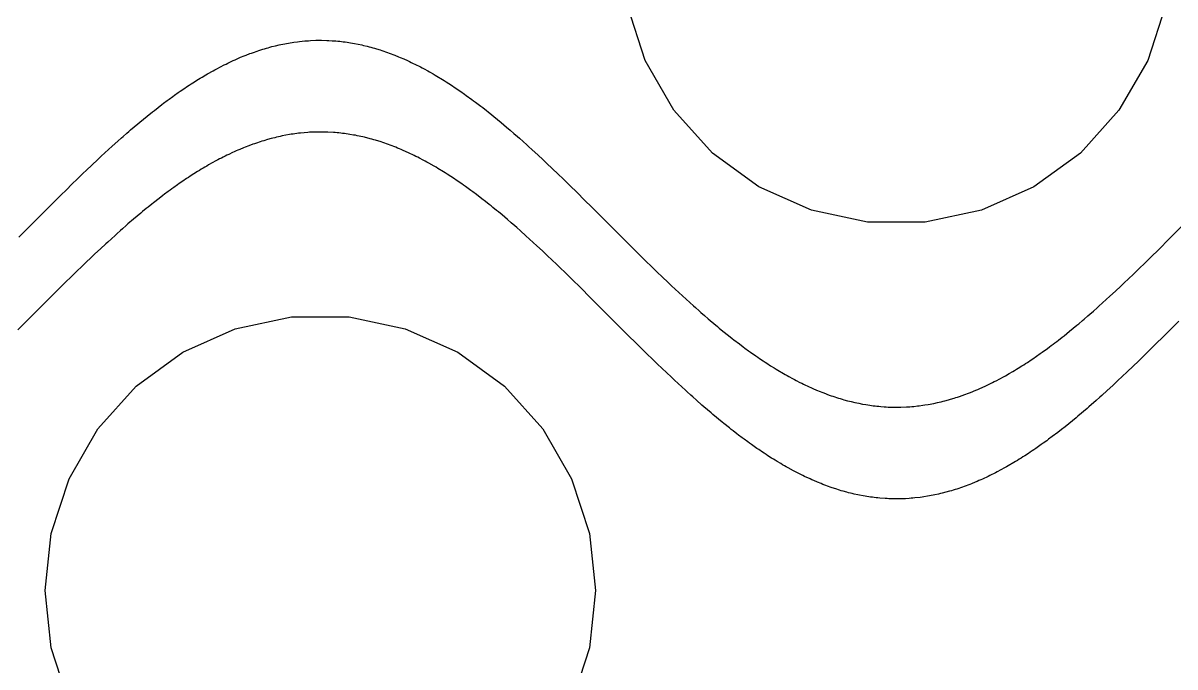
# Model space of a CAD drawing. Header units: metres. Extents: x 20 to 1108, y 20 to 485.
# Drawn here: x 571.53 to 602.94, y 430.07 to 447.62 of the extents above; entities that cross this region are included whole.
import ezdxf

# ---------------------------------------------------------------- set-up
doc = ezdxf.new("R2010")
doc.units = ezdxf.units.M

msp = doc.modelspace()

# ---------------------------------------------------------------- linework, layer by layer
for p, q in [((588.491, 446.602), (588.006, 448.093)), ((602.678, 448.093), (602.194, 446.602)), ((578.113, 446.923), (578.163, 446.938)), ((578.163, 446.938), (578.212, 446.951)), ((578.212, 446.951), (578.262, 446.966)), ((578.262, 446.966), (578.313, 446.979)), ((578.313, 446.979), (578.413, 447.004)), ((578.413, 447.004), (578.512, 447.027)), ((578.512, 447.027), (578.562, 447.038)), ((578.562, 447.038), (578.613, 447.049)), ((578.613, 447.049), (578.663, 447.059)), ((578.663, 447.059), (578.812, 447.085)), ((578.812, 447.085), (578.863, 447.093)), ((578.863, 447.093), (578.913, 447.101)), ((578.913, 447.101), (579.012, 447.114)), ((579.012, 447.114), (579.063, 447.12)), ((579.063, 447.12), (579.212, 447.135)), ((579.212, 447.135), (579.262, 447.139)), ((579.262, 447.139), (579.313, 447.142)), ((579.313, 447.142), (579.363, 447.146)), ((579.363, 447.146), (579.512, 447.152)), ((579.512, 447.152), (579.563, 447.152)), ((579.563, 447.152), (579.613, 447.152)), ((579.613, 447.152), (579.663, 447.152)), ((579.663, 447.152), (579.812, 447.15)), ((579.812, 447.15), (579.863, 447.148)), ((579.863, 447.148), (579.962, 447.142)), ((579.962, 447.142), (580.062, 447.134)), ((580.062, 447.134), (580.113, 447.13)), ((580.113, 447.13), (580.163, 447.125)), ((580.163, 447.125), (580.262, 447.113)), ((580.262, 447.113), (580.313, 447.107)), ((580.313, 447.107), (580.363, 447.1)), ((580.363, 447.1), (580.462, 447.084)), ((580.462, 447.084), (580.512, 447.075)), ((580.512, 447.075), (580.563, 447.067)), ((580.563, 447.067), (580.663, 447.047)), ((580.663, 447.047), (580.762, 447.026)), ((580.762, 447.026), (580.813, 447.014)), ((580.813, 447.014), (580.913, 446.99)), ((580.913, 446.99), (580.962, 446.977)), ((580.962, 446.977), (581.012, 446.964)), ((581.012, 446.964), (581.062, 446.95)), ((581.062, 446.95), (581.113, 446.936)), ((581.113, 446.936), (581.163, 446.921)), ((577.262, 446.601), (577.312, 446.623)), ((577.312, 446.623), (577.363, 446.646)), ((577.363, 446.646), (577.462, 446.689)), ((577.462, 446.689), (577.562, 446.73)), ((577.562, 446.73), (577.613, 446.749)), ((577.613, 446.749), (577.712, 446.788)), ((577.712, 446.788), (577.762, 446.806)), ((577.762, 446.806), (577.813, 446.824)), ((577.813, 446.824), (577.913, 446.86)), ((577.913, 446.86), (577.962, 446.876)), ((577.962, 446.876), (578.012, 446.892)), ((578.012, 446.892), (578.063, 446.907)), ((578.063, 446.907), (578.113, 446.923)), ((581.163, 446.921), (581.262, 446.89)), ((581.262, 446.89), (581.312, 446.873)), ((581.312, 446.873), (581.363, 446.857)), ((581.363, 446.857), (581.413, 446.84)), ((581.413, 446.84), (581.462, 446.822)), ((581.462, 446.822), (581.512, 446.804)), ((581.512, 446.804), (581.563, 446.785)), ((581.563, 446.785), (581.613, 446.766)), ((581.613, 446.766), (581.663, 446.747)), ((581.663, 446.747), (581.762, 446.706)), ((581.762, 446.706), (581.813, 446.686)), ((581.813, 446.686), (581.913, 446.643)), ((581.913, 446.643), (582.012, 446.598)), ((576.563, 446.238), (576.712, 446.323)), ((576.712, 446.323), (576.762, 446.351)), ((576.762, 446.351), (576.813, 446.377)), ((576.813, 446.377), (576.913, 446.43)), ((576.913, 446.43), (577.012, 446.481)), ((577.012, 446.481), (577.063, 446.506)), ((577.063, 446.506), (577.113, 446.53)), ((577.113, 446.53), (577.262, 446.601)), ((582.012, 446.598), (582.063, 446.574)), ((582.063, 446.574), (582.113, 446.551)), ((582.113, 446.551), (582.262, 446.478)), ((582.262, 446.478), (582.312, 446.452)), ((582.312, 446.452), (582.363, 446.426)), ((582.363, 446.426), (582.413, 446.401)), ((582.413, 446.401), (582.462, 446.374)), ((582.462, 446.374), (582.562, 446.319)), ((582.562, 446.319), (582.613, 446.291)), ((589.275, 445.244), (588.491, 446.602)), ((602.194, 446.602), (601.41, 445.244)), ((576.113, 445.963), (576.163, 445.995)), ((576.163, 445.995), (576.312, 446.089)), ((576.312, 446.089), (576.363, 446.12)), ((576.363, 446.12), (576.413, 446.151)), ((576.413, 446.151), (576.512, 446.209)), ((576.512, 446.209), (576.563, 446.238)), ((582.613, 446.291), (582.712, 446.235)), ((582.712, 446.235), (582.762, 446.205)), ((582.762, 446.205), (582.813, 446.176)), ((582.813, 446.176), (582.962, 446.085)), ((582.962, 446.085), (583.012, 446.054)), ((583.012, 446.054), (583.063, 446.023)), ((583.063, 446.023), (583.212, 445.926)), ((575.663, 445.656), (575.762, 445.727)), ((575.762, 445.727), (575.813, 445.762)), ((575.813, 445.762), (575.913, 445.83)), ((575.913, 445.83), (576.012, 445.898)), ((576.012, 445.898), (576.062, 445.93)), ((576.062, 445.93), (576.113, 445.963)), ((583.212, 445.926), (583.313, 445.86)), ((583.313, 445.86), (583.462, 445.757)), ((583.462, 445.757), (583.562, 445.687)), ((583.562, 445.687), (583.613, 445.652)), ((575.212, 445.321), (575.313, 445.399)), ((575.313, 445.399), (575.363, 445.436)), ((575.363, 445.436), (575.462, 445.511)), ((575.462, 445.511), (575.512, 445.548)), ((575.512, 445.548), (575.613, 445.62)), ((575.613, 445.62), (575.663, 445.656)), ((583.613, 445.652), (583.762, 445.543)), ((583.762, 445.543), (583.812, 445.506)), ((583.812, 445.506), (583.863, 445.469)), ((583.863, 445.469), (584.012, 445.355)), ((574.812, 445.002), (574.913, 445.084)), ((574.913, 445.084), (575.062, 445.204)), ((575.062, 445.204), (575.113, 445.243)), ((575.113, 445.243), (575.212, 445.321)), ((584.012, 445.355), (584.063, 445.317)), ((584.063, 445.317), (584.163, 445.238)), ((584.163, 445.238), (584.212, 445.198)), ((584.212, 445.198), (584.313, 445.119)), ((584.313, 445.119), (584.363, 445.078)), ((584.363, 445.078), (584.462, 444.997)), ((590.324, 444.079), (589.275, 445.244)), ((601.41, 445.244), (600.361, 444.079)), ((574.462, 444.708), (574.563, 444.793)), ((574.563, 444.793), (574.663, 444.878)), ((574.663, 444.878), (574.712, 444.92)), ((574.712, 444.92), (574.812, 445.002)), ((584.462, 444.997), (584.563, 444.914)), ((584.563, 444.914), (584.712, 444.788)), ((584.712, 444.788), (584.812, 444.702)), ((574.113, 444.402), (574.212, 444.49)), ((574.212, 444.49), (574.262, 444.534)), ((574.262, 444.534), (574.363, 444.621)), ((574.363, 444.621), (574.413, 444.665)), ((574.413, 444.665), (574.462, 444.708)), ((578.19, 444.445), (578.09, 444.416)), ((578.29, 444.473), (578.19, 444.445)), ((578.34, 444.486), (578.29, 444.473)), ((578.39, 444.498), (578.34, 444.486)), ((578.44, 444.511), (578.39, 444.498)), ((578.49, 444.523), (578.44, 444.511)), ((578.54, 444.533), (578.49, 444.523)), ((578.59, 444.544), (578.54, 444.533)), ((578.69, 444.564), (578.59, 444.544)), ((578.79, 444.581), (578.69, 444.564)), ((578.84, 444.59), (578.79, 444.581)), ((578.89, 444.597), (578.84, 444.59)), ((578.94, 444.605), (578.89, 444.597)), ((578.99, 444.611), (578.94, 444.605)), ((579.04, 444.617), (578.99, 444.611)), ((579.09, 444.623), (579.04, 444.617)), ((579.19, 444.633), (579.09, 444.623)), ((579.29, 444.641), (579.19, 444.633)), ((579.34, 444.644), (579.29, 444.641)), ((579.39, 444.647), (579.34, 444.644)), ((579.49, 444.651), (579.39, 444.647)), ((579.59, 444.652), (579.49, 444.651)), ((579.69, 444.652), (579.59, 444.652)), ((579.79, 444.651), (579.69, 444.652)), ((579.84, 444.649), (579.79, 444.651)), ((579.99, 444.64), (579.84, 444.649)), ((580.04, 444.636), (579.99, 444.64)), ((580.09, 444.632), (580.04, 444.636)), ((580.14, 444.627), (580.09, 444.632)), ((580.19, 444.621), (580.14, 444.627)), ((580.24, 444.616), (580.19, 444.621)), ((580.29, 444.61), (580.24, 444.616)), ((580.34, 444.603), (580.29, 444.61)), ((580.39, 444.596), (580.34, 444.603)), ((580.44, 444.588), (580.39, 444.596)), ((580.54, 444.57), (580.44, 444.588)), ((580.59, 444.562), (580.54, 444.57)), ((580.64, 444.552), (580.59, 444.562)), ((580.79, 444.52), (580.64, 444.552)), ((580.84, 444.508), (580.79, 444.52)), ((580.99, 444.47), (580.84, 444.508)), ((581.04, 444.456), (580.99, 444.47)), ((581.09, 444.443), (581.04, 444.456)), ((581.14, 444.428), (581.09, 444.443)), ((581.29, 444.381), (581.14, 444.428)), ((584.812, 444.702), (584.913, 444.615)), ((584.913, 444.615), (585.012, 444.528)), ((585.012, 444.528), (585.062, 444.485)), ((585.062, 444.485), (585.163, 444.396)), ((573.762, 444.083), (573.863, 444.175)), ((573.863, 444.175), (573.962, 444.266)), ((573.962, 444.266), (574.113, 444.402)), ((577.29, 444.112), (577.24, 444.09)), ((577.34, 444.135), (577.29, 444.112)), ((577.39, 444.157), (577.34, 444.135)), ((577.44, 444.179), (577.39, 444.157)), ((577.54, 444.22), (577.44, 444.179)), ((577.59, 444.24), (577.54, 444.22)), ((577.69, 444.279), (577.59, 444.24)), ((577.79, 444.317), (577.69, 444.279)), ((577.84, 444.334), (577.79, 444.317)), ((577.89, 444.352), (577.84, 444.334)), ((577.99, 444.385), (577.89, 444.352)), ((578.04, 444.401), (577.99, 444.385)), ((578.09, 444.416), (578.04, 444.401)), ((581.34, 444.364), (581.29, 444.381)), ((581.39, 444.348), (581.34, 444.364)), ((581.44, 444.33), (581.39, 444.348)), ((581.49, 444.312), (581.44, 444.33)), ((581.54, 444.294), (581.49, 444.312)), ((581.59, 444.275), (581.54, 444.294)), ((581.64, 444.256), (581.59, 444.275)), ((581.69, 444.236), (581.64, 444.256)), ((581.74, 444.216), (581.69, 444.236)), ((581.79, 444.195), (581.74, 444.216)), ((581.84, 444.174), (581.79, 444.195)), ((581.89, 444.152), (581.84, 444.174)), ((582.04, 444.085), (581.89, 444.152)), ((585.163, 444.396), (585.262, 444.306)), ((585.262, 444.306), (585.313, 444.26)), ((585.313, 444.26), (585.413, 444.169)), ((585.413, 444.169), (585.563, 444.03)), ((573.262, 443.613), (573.562, 443.898)), ((573.562, 443.898), (573.663, 443.99)), ((573.663, 443.99), (573.762, 444.083)), ((576.69, 443.811), (576.59, 443.754)), ((576.79, 443.865), (576.69, 443.811)), ((576.84, 443.892), (576.79, 443.865)), ((576.89, 443.918), (576.84, 443.892)), ((576.94, 443.944), (576.89, 443.918)), ((576.99, 443.97), (576.94, 443.944)), ((577.04, 443.994), (576.99, 443.97)), ((577.09, 444.019), (577.04, 443.994)), ((577.14, 444.043), (577.09, 444.019)), ((577.24, 444.09), (577.14, 444.043)), ((582.09, 444.062), (582.04, 444.085)), ((582.14, 444.037), (582.09, 444.062)), ((582.19, 444.014), (582.14, 444.037)), ((582.24, 443.988), (582.19, 444.014)), ((582.29, 443.964), (582.24, 443.988)), ((582.34, 443.939), (582.29, 443.964)), ((582.44, 443.886), (582.34, 443.939)), ((582.49, 443.859), (582.44, 443.886)), ((582.54, 443.832), (582.49, 443.859)), ((582.59, 443.804), (582.54, 443.832)), ((582.74, 443.719), (582.59, 443.804)), ((585.563, 444.03), (585.712, 443.891)), ((585.712, 443.891), (585.813, 443.797)), ((585.813, 443.797), (586.113, 443.511)), ((591.592, 443.157), (590.324, 444.079)), ((600.361, 444.079), (599.092, 443.157)), ((573.012, 443.372), (573.163, 443.518)), ((573.163, 443.518), (573.262, 443.613)), ((576.19, 443.513), (576.09, 443.448)), ((576.29, 443.575), (576.19, 443.513)), ((576.34, 443.606), (576.29, 443.575)), ((576.39, 443.637), (576.34, 443.606)), ((576.44, 443.666), (576.39, 443.637)), ((576.49, 443.696), (576.44, 443.666)), ((576.54, 443.726), (576.49, 443.696)), ((576.59, 443.754), (576.54, 443.726)), ((582.79, 443.69), (582.74, 443.719)), ((582.84, 443.659), (582.79, 443.69)), ((582.99, 443.569), (582.84, 443.659)), ((583.04, 443.537), (582.99, 443.569)), ((583.09, 443.505), (583.04, 443.537)), ((583.19, 443.441), (583.09, 443.505)), ((586.113, 443.511), (586.262, 443.366)), ((572.712, 443.079), (572.863, 443.227)), ((572.863, 443.227), (573.012, 443.372)), ((575.74, 443.211), (575.64, 443.14)), ((575.79, 443.246), (575.74, 443.211)), ((575.89, 443.315), (575.79, 443.246)), ((575.99, 443.382), (575.89, 443.315)), ((576.04, 443.415), (575.99, 443.382)), ((576.09, 443.448), (576.04, 443.415)), ((583.29, 443.374), (583.19, 443.441)), ((583.34, 443.341), (583.29, 443.374)), ((583.49, 443.238), (583.34, 443.341)), ((583.54, 443.203), (583.49, 443.238)), ((583.59, 443.168), (583.54, 443.203)), ((583.74, 443.06), (583.59, 443.168)), ((586.262, 443.366), (586.413, 443.22)), ((586.413, 443.22), (586.663, 442.975)), ((572.462, 442.833), (572.563, 442.932)), ((572.563, 442.932), (572.712, 443.079)), ((575.34, 442.919), (575.24, 442.843)), ((575.39, 442.957), (575.34, 442.919)), ((575.49, 443.031), (575.39, 442.957)), ((575.54, 443.068), (575.49, 443.031)), ((575.59, 443.105), (575.54, 443.068)), ((575.64, 443.14), (575.59, 443.105)), ((583.79, 443.023), (583.74, 443.06)), ((583.89, 442.948), (583.79, 443.023)), ((584.04, 442.834), (583.89, 442.948)), ((586.663, 442.975), (586.813, 442.826)), ((593.025, 442.52), (591.592, 443.157)), ((599.092, 443.157), (597.66, 442.52)), ((572.163, 442.534), (572.312, 442.684)), ((572.312, 442.684), (572.462, 442.833)), ((574.89, 442.566), (574.79, 442.484)), ((574.94, 442.606), (574.89, 442.566)), ((575.04, 442.687), (574.94, 442.606)), ((575.09, 442.726), (575.04, 442.687)), ((575.24, 442.843), (575.09, 442.726)), ((584.14, 442.756), (584.04, 442.834)), ((584.24, 442.677), (584.14, 442.756)), ((584.29, 442.637), (584.24, 442.677)), ((584.34, 442.597), (584.29, 442.637)), ((584.44, 442.516), (584.34, 442.597)), ((586.813, 442.826), (587.063, 442.577)), ((587.063, 442.577), (587.863, 441.778)), ((571.413, 441.785), (572.163, 442.534)), ((574.54, 442.275), (574.39, 442.146)), ((574.64, 442.359), (574.54, 442.275)), ((574.74, 442.443), (574.64, 442.359)), ((574.79, 442.484), (574.74, 442.443)), ((584.49, 442.475), (584.44, 442.516)), ((584.59, 442.391), (584.49, 442.475)), ((584.74, 442.265), (584.59, 442.391)), ((584.84, 442.179), (584.74, 442.265)), ((594.558, 442.194), (593.025, 442.52)), ((597.66, 442.52), (596.126, 442.194)), ((602.762, 441.72), (603.512, 442.469)), ((574.19, 441.97), (574.09, 441.881)), ((574.24, 442.014), (574.19, 441.97)), ((574.34, 442.102), (574.24, 442.014)), ((574.39, 442.146), (574.34, 442.102)), ((584.94, 442.092), (584.84, 442.179)), ((584.99, 442.048), (584.94, 442.092)), ((585.09, 441.96), (584.99, 442.048)), ((585.24, 441.825), (585.09, 441.96)), ((596.126, 442.194), (594.558, 442.194)), ((573.79, 441.609), (573.64, 441.47)), ((573.84, 441.654), (573.79, 441.609)), ((574.04, 441.836), (573.84, 441.654)), ((574.09, 441.881), (574.04, 441.836)), ((585.34, 441.736), (585.24, 441.825)), ((585.54, 441.552), (585.34, 441.736)), ((587.863, 441.778), (588.012, 441.629)), ((588.012, 441.629), (588.262, 441.381)), ((602.512, 441.471), (602.762, 441.72)), ((573.49, 441.329), (573.39, 441.235)), ((573.64, 441.47), (573.49, 441.329)), ((585.69, 441.412), (585.54, 441.552)), ((585.84, 441.271), (585.69, 441.412)), ((588.262, 441.381), (588.413, 441.234)), ((602.262, 441.225), (602.512, 441.471)), ((573.14, 440.995), (572.99, 440.851)), ((573.24, 441.092), (573.14, 440.995)), ((573.39, 441.235), (573.24, 441.092)), ((585.94, 441.176), (585.84, 441.271)), ((586.09, 441.032), (585.94, 441.176)), ((586.39, 440.742), (586.09, 441.032)), ((588.413, 441.234), (588.512, 441.135)), ((588.512, 441.135), (588.663, 440.988)), ((588.663, 440.988), (588.812, 440.844)), ((601.962, 440.932), (602.113, 441.077)), ((602.113, 441.077), (602.262, 441.225)), ((572.84, 440.704), (572.69, 440.558)), ((572.99, 440.851), (572.84, 440.704)), ((586.54, 440.595), (586.39, 440.742)), ((588.812, 440.844), (588.962, 440.699)), ((588.962, 440.699), (589.113, 440.557)), ((601.663, 440.643), (601.813, 440.786)), ((601.813, 440.786), (601.962, 440.932)), ((572.69, 440.558), (572.44, 440.311)), ((586.69, 440.447), (586.54, 440.595)), ((586.79, 440.349), (586.69, 440.447)), ((586.94, 440.199), (586.79, 440.349)), ((589.113, 440.557), (589.212, 440.462)), ((589.212, 440.462), (589.313, 440.368)), ((589.313, 440.368), (589.512, 440.183)), ((601.312, 440.313), (601.462, 440.453)), ((601.462, 440.453), (601.563, 440.548)), ((601.563, 440.548), (601.663, 440.643)), ((572.24, 440.111), (571.39, 439.263)), ((572.44, 440.311), (572.24, 440.111)), ((587.34, 439.801), (586.94, 440.199)), ((589.512, 440.183), (589.613, 440.092)), ((589.613, 440.092), (589.712, 440.001)), ((600.962, 439.992), (601.062, 440.083)), ((601.062, 440.083), (601.163, 440.175)), ((601.163, 440.175), (601.312, 440.313)), ((587.94, 439.201), (587.34, 439.801)), ((589.712, 440.001), (589.812, 439.911)), ((589.812, 439.911), (589.863, 439.866)), ((589.863, 439.866), (589.962, 439.777)), ((589.962, 439.777), (590.012, 439.735)), ((590.012, 439.735), (590.113, 439.647)), ((600.613, 439.683), (600.712, 439.77)), ((600.712, 439.77), (600.813, 439.859)), ((600.813, 439.859), (600.863, 439.902)), ((600.863, 439.902), (600.962, 439.992)), ((577.317, 439.285), (578.85, 439.611)), ((578.85, 439.611), (580.418, 439.611)), ((580.418, 439.611), (581.952, 439.285)), ((590.113, 439.647), (590.212, 439.561)), ((590.212, 439.561), (590.262, 439.519)), ((590.262, 439.519), (590.363, 439.434)), ((590.363, 439.434), (590.462, 439.351)), ((600.262, 439.384), (600.313, 439.426)), ((600.313, 439.426), (600.413, 439.511)), ((600.413, 439.511), (600.462, 439.553)), ((600.462, 439.553), (600.563, 439.639)), ((600.563, 439.639), (600.613, 439.683)), ((603.04, 439.496), (602.64, 439.098)), ((575.884, 438.648), (577.317, 439.285)), ((581.952, 439.285), (583.384, 438.648)), ((588.34, 438.805), (587.94, 439.201)), ((590.462, 439.351), (590.512, 439.31)), ((590.512, 439.31), (590.613, 439.228)), ((590.613, 439.228), (590.762, 439.108)), ((590.762, 439.108), (590.863, 439.028)), ((599.863, 439.061), (599.913, 439.1)), ((599.913, 439.1), (600.062, 439.22)), ((600.062, 439.22), (600.163, 439.302)), ((600.163, 439.302), (600.262, 439.384)), ((602.64, 439.098), (602.39, 438.85)), ((588.54, 438.609), (588.34, 438.805)), ((590.863, 439.028), (590.913, 438.989)), ((590.913, 438.989), (591.062, 438.875)), ((591.062, 438.875), (591.163, 438.8)), ((591.163, 438.8), (591.212, 438.763)), ((599.462, 438.756), (599.512, 438.793)), ((599.512, 438.793), (599.563, 438.83)), ((599.563, 438.83), (599.613, 438.868)), ((599.613, 438.868), (599.663, 438.905)), ((599.663, 438.905), (599.712, 438.944)), ((599.712, 438.944), (599.762, 438.983)), ((599.762, 438.983), (599.863, 439.061)), ((602.39, 438.85), (602.24, 438.702)), ((574.616, 437.726), (575.884, 438.648)), ((583.384, 438.648), (584.653, 437.726)), ((588.69, 438.462), (588.54, 438.609)), ((588.84, 438.318), (588.69, 438.462)), ((591.212, 438.763), (591.312, 438.691)), ((591.312, 438.691), (591.363, 438.654)), ((591.363, 438.654), (591.512, 438.549)), ((591.512, 438.549), (591.563, 438.514)), ((591.563, 438.514), (591.613, 438.481)), ((591.613, 438.481), (591.712, 438.413)), ((599.012, 438.441), (599.063, 438.474)), ((599.063, 438.474), (599.163, 438.542)), ((599.163, 438.542), (599.262, 438.612)), ((599.262, 438.612), (599.313, 438.648)), ((599.313, 438.648), (599.462, 438.756)), ((602.09, 438.555), (601.94, 438.409)), ((602.24, 438.702), (602.09, 438.555)), ((588.94, 438.221), (588.84, 438.318)), ((589.09, 438.078), (588.94, 438.221)), ((591.712, 438.413), (591.762, 438.38)), ((591.762, 438.38), (591.813, 438.348)), ((591.813, 438.348), (591.913, 438.283)), ((591.913, 438.283), (592.012, 438.221)), ((592.012, 438.221), (592.063, 438.191)), ((592.063, 438.191), (592.113, 438.159)), ((592.113, 438.159), (592.262, 438.071)), ((598.512, 438.124), (598.562, 438.154)), ((598.562, 438.154), (598.613, 438.185)), ((598.613, 438.185), (598.663, 438.215)), ((598.663, 438.215), (598.762, 438.277)), ((598.762, 438.277), (598.812, 438.31)), ((598.812, 438.31), (598.863, 438.342)), ((598.863, 438.342), (598.913, 438.374)), ((598.913, 438.374), (599.012, 438.441)), ((601.94, 438.409), (601.64, 438.121)), ((589.19, 437.984), (589.09, 438.078)), ((589.29, 437.89), (589.19, 437.984)), ((589.39, 437.796), (589.29, 437.89)), ((592.262, 438.071), (592.312, 438.043)), ((592.312, 438.043), (592.363, 438.015)), ((592.363, 438.015), (592.413, 437.986)), ((592.413, 437.986), (592.512, 437.932)), ((592.512, 437.932), (592.562, 437.905)), ((592.562, 437.905), (592.613, 437.879)), ((592.613, 437.879), (592.712, 437.828)), ((592.712, 437.828), (592.762, 437.804)), ((597.962, 437.823), (598.012, 437.849)), ((598.012, 437.849), (598.063, 437.874)), ((598.063, 437.874), (598.163, 437.927)), ((598.163, 437.927), (598.262, 437.982)), ((598.262, 437.982), (598.313, 438.009)), ((598.313, 438.009), (598.413, 438.066)), ((598.413, 438.066), (598.512, 438.124)), ((601.39, 437.885), (601.24, 437.746)), ((601.49, 437.98), (601.39, 437.885)), ((601.64, 438.121), (601.49, 437.98)), ((573.567, 436.561), (574.616, 437.726)), ((584.653, 437.726), (585.702, 436.561)), ((589.49, 437.704), (589.39, 437.796)), ((589.59, 437.612), (589.49, 437.704)), ((589.64, 437.567), (589.59, 437.612)), ((589.74, 437.476), (589.64, 437.567)), ((592.762, 437.804), (592.813, 437.778)), ((592.813, 437.778), (592.962, 437.708)), ((592.962, 437.708), (593.012, 437.686)), ((593.012, 437.686), (593.063, 437.663)), ((593.063, 437.663), (593.163, 437.62)), ((593.163, 437.62), (593.262, 437.579)), ((593.262, 437.579), (593.313, 437.559)), ((593.313, 437.559), (593.363, 437.539)), ((593.363, 437.539), (593.512, 437.484)), ((597.212, 437.498), (597.312, 437.535)), ((597.312, 437.535), (597.363, 437.555)), ((597.363, 437.555), (597.512, 437.616)), ((597.512, 437.616), (597.562, 437.638)), ((597.562, 437.638), (597.613, 437.659)), ((597.613, 437.659), (597.762, 437.727)), ((597.762, 437.727), (597.813, 437.75)), ((597.813, 437.75), (597.962, 437.823)), ((601.09, 437.609), (600.94, 437.472)), ((601.24, 437.746), (601.09, 437.609)), ((589.79, 437.431), (589.74, 437.476)), ((589.89, 437.342), (589.79, 437.431)), ((590.04, 437.21), (589.89, 437.342)), ((590.09, 437.166), (590.04, 437.21)), ((593.512, 437.484), (593.562, 437.466)), ((593.562, 437.466), (593.613, 437.448)), ((593.613, 437.448), (593.663, 437.432)), ((593.663, 437.432), (593.712, 437.416)), ((593.712, 437.416), (593.762, 437.4)), ((593.762, 437.4), (593.812, 437.385)), ((593.812, 437.385), (593.863, 437.37)), ((593.863, 437.37), (593.913, 437.356)), ((593.913, 437.356), (594.012, 437.328)), ((594.012, 437.328), (594.063, 437.316)), ((594.063, 437.316), (594.113, 437.303)), ((594.113, 437.303), (594.212, 437.279)), ((594.212, 437.279), (594.262, 437.269)), ((594.262, 437.269), (594.313, 437.258)), ((594.313, 437.258), (594.413, 437.238)), ((594.413, 437.238), (594.512, 437.221)), ((594.512, 437.221), (594.563, 437.213)), ((594.563, 437.213), (594.613, 437.205)), ((594.613, 437.205), (594.663, 437.198)), ((595.962, 437.191), (596.062, 437.204)), ((596.062, 437.204), (596.113, 437.212)), ((596.113, 437.212), (596.212, 437.228)), ((596.212, 437.228), (596.262, 437.237)), ((596.262, 437.237), (596.312, 437.246)), ((596.312, 437.246), (596.363, 437.256)), ((596.363, 437.256), (596.462, 437.277)), ((596.462, 437.277), (596.512, 437.289)), ((596.512, 437.289), (596.563, 437.301)), ((596.563, 437.301), (596.613, 437.313)), ((596.613, 437.313), (596.663, 437.325)), ((596.663, 437.325), (596.762, 437.353)), ((596.762, 437.353), (596.813, 437.367)), ((596.813, 437.367), (596.913, 437.397)), ((596.913, 437.397), (596.962, 437.413)), ((596.962, 437.413), (597.012, 437.429)), ((597.012, 437.429), (597.063, 437.445)), ((597.063, 437.445), (597.212, 437.498)), ((600.79, 437.338), (600.59, 437.162)), ((600.89, 437.427), (600.79, 437.338)), ((600.94, 437.472), (600.89, 437.427)), ((590.19, 437.08), (590.09, 437.166)), ((590.29, 436.995), (590.19, 437.08)), ((590.34, 436.953), (590.29, 436.995)), ((590.44, 436.869), (590.34, 436.953)), ((594.663, 437.198), (594.712, 437.193)), ((594.712, 437.193), (594.762, 437.186)), ((594.762, 437.186), (594.812, 437.181)), ((594.812, 437.181), (594.863, 437.176)), ((594.863, 437.176), (594.913, 437.171)), ((594.913, 437.171), (595.012, 437.163)), ((595.012, 437.163), (595.062, 437.16)), ((595.062, 437.16), (595.113, 437.157)), ((595.113, 437.157), (595.163, 437.155)), ((595.163, 437.155), (595.313, 437.152)), ((595.313, 437.152), (595.363, 437.152)), ((595.363, 437.152), (595.413, 437.153)), ((595.413, 437.153), (595.462, 437.153)), ((595.462, 437.153), (595.613, 437.159)), ((595.613, 437.159), (595.663, 437.163)), ((595.663, 437.163), (595.712, 437.166)), ((595.712, 437.166), (595.762, 437.17)), ((595.762, 437.17), (595.813, 437.175)), ((595.813, 437.175), (595.913, 437.185)), ((595.913, 437.185), (595.962, 437.191)), ((600.29, 436.907), (600.24, 436.865)), ((600.39, 436.991), (600.29, 436.907)), ((600.44, 437.033), (600.39, 436.991)), ((600.54, 437.119), (600.44, 437.033)), ((600.59, 437.162), (600.54, 437.119)), ((590.49, 436.828), (590.44, 436.869)), ((590.59, 436.746), (590.49, 436.828)), ((590.64, 436.705), (590.59, 436.746)), ((590.79, 436.585), (590.64, 436.705)), ((590.84, 436.546), (590.79, 436.585)), ((599.94, 436.621), (599.84, 436.543)), ((600.04, 436.701), (599.94, 436.621)), ((600.14, 436.783), (600.04, 436.701)), ((600.24, 436.865), (600.14, 436.783)), ((572.783, 435.203), (573.567, 436.561)), ((585.702, 436.561), (586.486, 435.203)), ((590.89, 436.507), (590.84, 436.546)), ((590.99, 436.43), (590.89, 436.507)), ((591.04, 436.392), (590.99, 436.43)), ((591.14, 436.317), (591.04, 436.392)), ((591.19, 436.279), (591.14, 436.317)), ((591.29, 436.207), (591.19, 436.279)), ((599.49, 436.277), (599.44, 436.239)), ((599.59, 436.351), (599.49, 436.277)), ((599.74, 436.465), (599.59, 436.351)), ((599.84, 436.543), (599.74, 436.465)), ((591.34, 436.171), (591.29, 436.207)), ((591.39, 436.135), (591.34, 436.171)), ((591.54, 436.029), (591.39, 436.135)), ((591.59, 435.995), (591.54, 436.029)), ((591.69, 435.928), (591.59, 435.995)), ((599.04, 435.959), (598.99, 435.925)), ((599.09, 435.992), (599.04, 435.959)), ((599.14, 436.027), (599.09, 435.992)), ((599.29, 436.132), (599.14, 436.027)), ((599.34, 436.167), (599.29, 436.132)), ((599.44, 436.239), (599.34, 436.167)), ((591.74, 435.895), (591.69, 435.928)), ((591.79, 435.862), (591.74, 435.895)), ((591.84, 435.83), (591.79, 435.862)), ((591.94, 435.766), (591.84, 435.83)), ((591.99, 435.735), (591.94, 435.766)), ((592.04, 435.704), (591.99, 435.735)), ((592.09, 435.674), (592.04, 435.704)), ((592.19, 435.613), (592.09, 435.674)), ((598.54, 435.641), (598.39, 435.553)), ((598.59, 435.671), (598.54, 435.641)), ((598.64, 435.701), (598.59, 435.671)), ((598.69, 435.733), (598.64, 435.701)), ((598.74, 435.763), (598.69, 435.733)), ((598.79, 435.795), (598.74, 435.763)), ((598.84, 435.827), (598.79, 435.795)), ((598.94, 435.892), (598.84, 435.827)), ((598.99, 435.925), (598.94, 435.892)), ((592.24, 435.584), (592.19, 435.613)), ((592.29, 435.556), (592.24, 435.584)), ((592.34, 435.527), (592.29, 435.556)), ((592.39, 435.499), (592.34, 435.527)), ((592.54, 435.417), (592.39, 435.499)), ((592.59, 435.391), (592.54, 435.417)), ((592.74, 435.315), (592.59, 435.391)), ((592.79, 435.29), (592.74, 435.315)), ((597.99, 435.337), (597.94, 435.313)), ((598.04, 435.362), (597.99, 435.337)), ((598.09, 435.389), (598.04, 435.362)), ((598.19, 435.442), (598.09, 435.389)), ((598.29, 435.496), (598.19, 435.442)), ((598.34, 435.525), (598.29, 435.496)), ((598.39, 435.553), (598.34, 435.525)), ((572.298, 433.712), (572.783, 435.203)), ((586.486, 435.203), (586.97, 433.712)), ((592.84, 435.266), (592.79, 435.29)), ((592.99, 435.195), (592.84, 435.266)), ((593.04, 435.173), (592.99, 435.195)), ((593.09, 435.152), (593.04, 435.173)), ((593.19, 435.109), (593.09, 435.152)), ((593.29, 435.068), (593.19, 435.109)), ((593.34, 435.048), (593.29, 435.068)), ((593.39, 435.028), (593.34, 435.048)), ((593.49, 434.991), (593.39, 435.028)), ((597.24, 435.008), (597.19, 434.99)), ((597.29, 435.027), (597.24, 435.008)), ((597.34, 435.046), (597.29, 435.027)), ((597.39, 435.066), (597.34, 435.046)), ((597.49, 435.107), (597.39, 435.066)), ((597.54, 435.128), (597.49, 435.107)), ((597.59, 435.15), (597.54, 435.128)), ((597.64, 435.171), (597.59, 435.15)), ((597.69, 435.194), (597.64, 435.171)), ((597.74, 435.217), (597.69, 435.194)), ((597.79, 435.239), (597.74, 435.217)), ((597.84, 435.264), (597.79, 435.239)), ((597.89, 435.287), (597.84, 435.264)), ((597.94, 435.313), (597.89, 435.287)), ((593.54, 434.974), (593.49, 434.991)), ((593.59, 434.956), (593.54, 434.974)), ((593.69, 434.923), (593.59, 434.956)), ((593.79, 434.892), (593.69, 434.923)), ((593.84, 434.876), (593.79, 434.892)), ((593.89, 434.861), (593.84, 434.876)), ((593.99, 434.834), (593.89, 434.861)), ((594.04, 434.821), (593.99, 434.834)), ((594.09, 434.809), (594.04, 434.821)), ((594.14, 434.796), (594.09, 434.809)), ((594.19, 434.784), (594.14, 434.796)), ((594.29, 434.763), (594.19, 434.784)), ((594.34, 434.753), (594.29, 434.763)), ((594.44, 434.734), (594.34, 434.753)), ((594.49, 434.725), (594.44, 434.734)), ((594.54, 434.717), (594.49, 434.725)), ((594.59, 434.709), (594.54, 434.717)), ((594.64, 434.701), (594.59, 434.709)), ((594.69, 434.695), (594.64, 434.701)), ((594.74, 434.689), (594.69, 434.695)), ((594.79, 434.683), (594.74, 434.689)), ((595.99, 434.694), (595.84, 434.677)), ((596.04, 434.701), (595.99, 434.694)), ((596.09, 434.708), (596.04, 434.701)), ((596.19, 434.724), (596.09, 434.708)), ((596.24, 434.733), (596.19, 434.724)), ((596.29, 434.742), (596.24, 434.733)), ((596.34, 434.752), (596.29, 434.742)), ((596.39, 434.762), (596.34, 434.752)), ((596.49, 434.783), (596.39, 434.762)), ((596.54, 434.795), (596.49, 434.783)), ((596.59, 434.808), (596.54, 434.795)), ((596.69, 434.833), (596.59, 434.808)), ((596.79, 434.861), (596.69, 434.833)), ((596.84, 434.875), (596.79, 434.861)), ((596.89, 434.89), (596.84, 434.875)), ((596.94, 434.905), (596.89, 434.89)), ((596.99, 434.922), (596.94, 434.905)), ((597.04, 434.938), (596.99, 434.922)), ((597.09, 434.955), (597.04, 434.938)), ((597.14, 434.972), (597.09, 434.955)), ((597.19, 434.99), (597.14, 434.972)), ((594.84, 434.678), (594.79, 434.683)), ((594.89, 434.673), (594.84, 434.678)), ((595.04, 434.661), (594.89, 434.673)), ((595.09, 434.659), (595.04, 434.661)), ((595.14, 434.656), (595.09, 434.659)), ((595.19, 434.654), (595.14, 434.656)), ((595.29, 434.652), (595.19, 434.654)), ((595.39, 434.652), (595.29, 434.652)), ((595.49, 434.654), (595.39, 434.652)), ((595.59, 434.658), (595.49, 434.654)), ((595.69, 434.664), (595.59, 434.658)), ((595.74, 434.668), (595.69, 434.664)), ((595.79, 434.673), (595.74, 434.668)), ((595.84, 434.677), (595.79, 434.673)), ((572.134, 432.152), (572.298, 433.712)), ((586.97, 433.712), (587.134, 432.152)), ((572.298, 430.593), (572.134, 432.152)), ((587.134, 432.152), (586.97, 430.593)), ((572.783, 429.102), (572.298, 430.593)), ((586.97, 430.593), (586.486, 429.102))]:
    msp.add_line(p, q)

doc.saveas('drawing.dxf')
